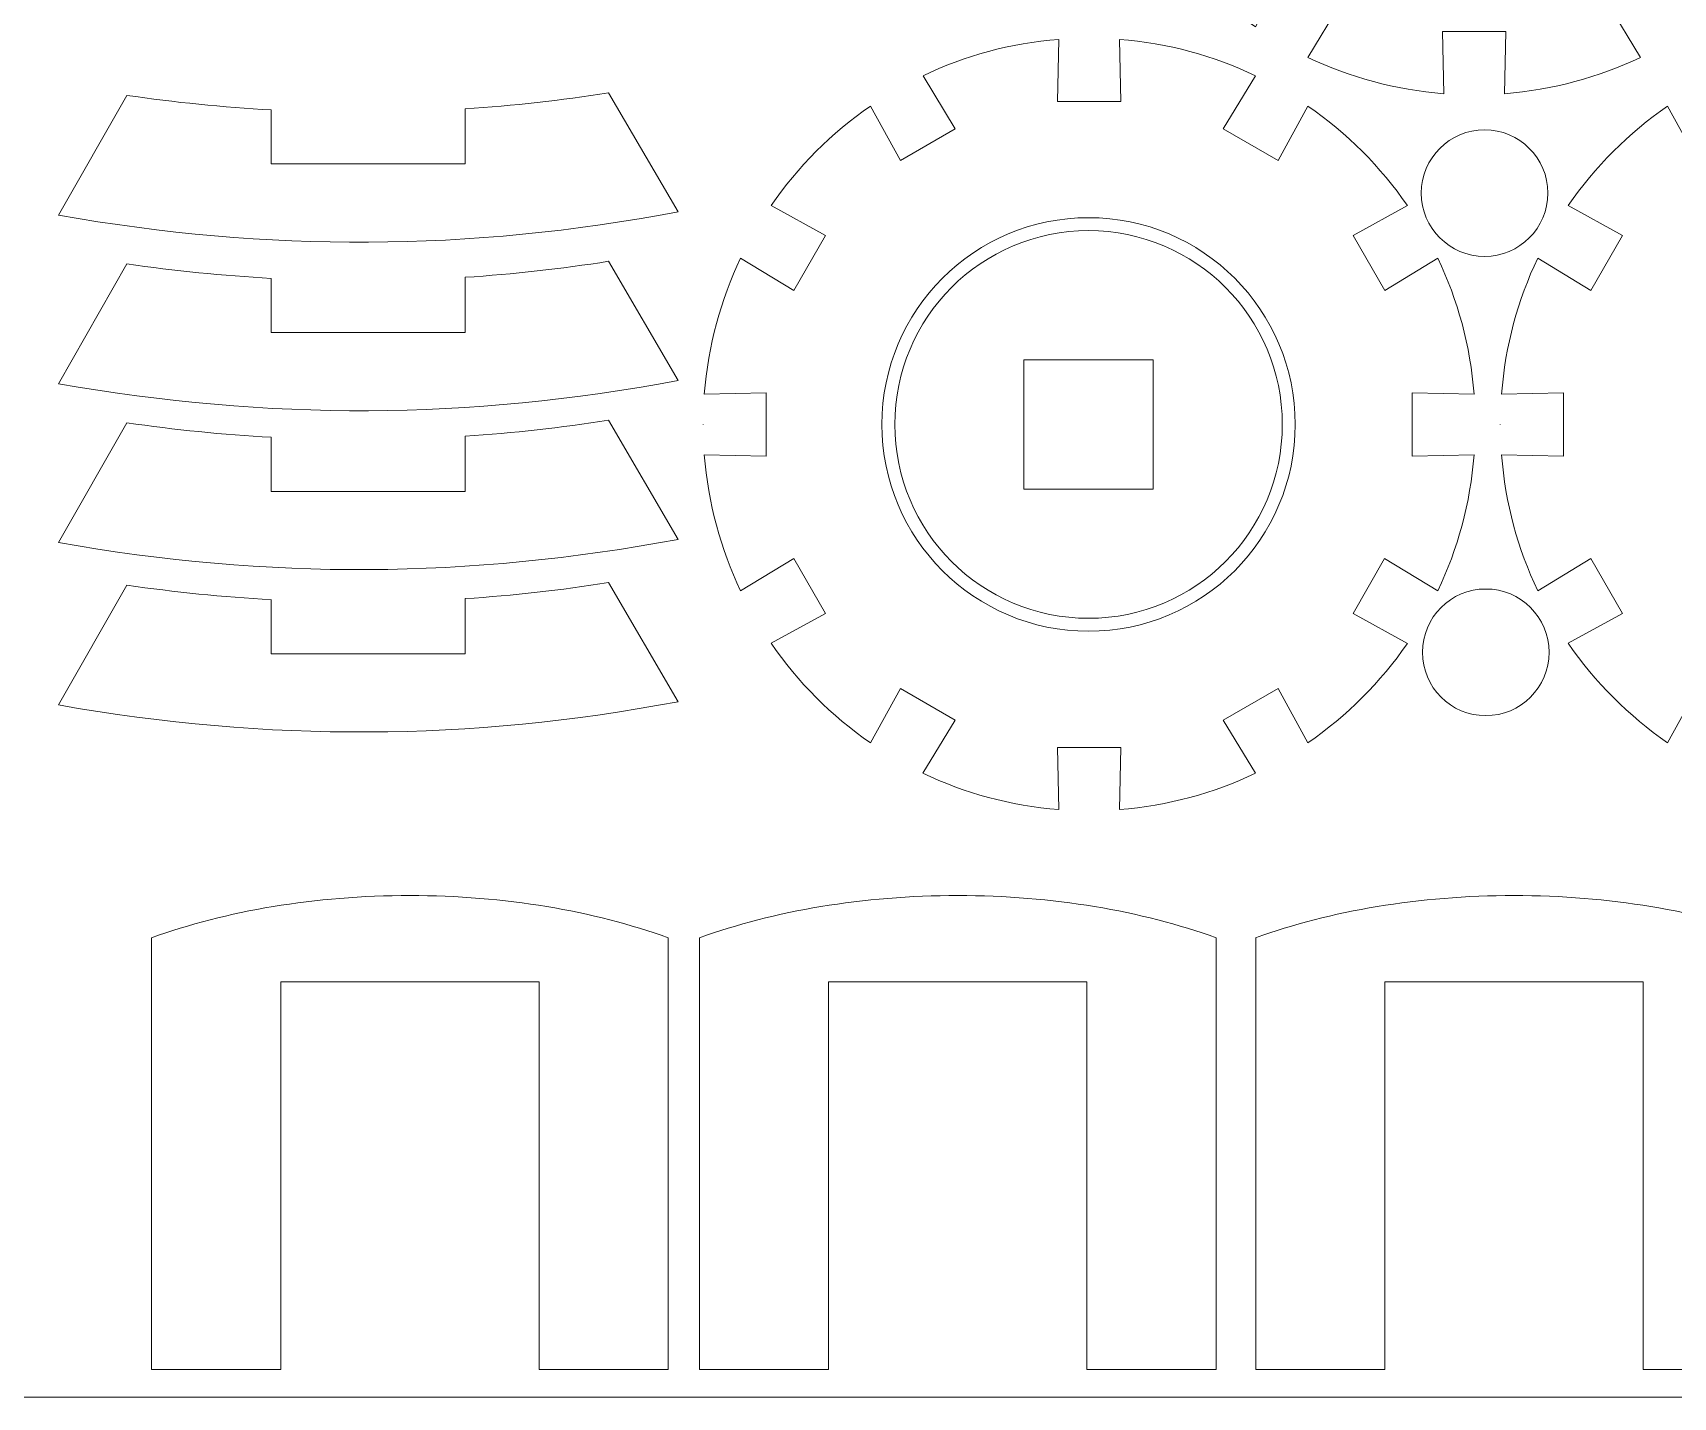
# Model space of a CAD drawing. Header units: centimetres. Extents: x -226 to -75, y 0 to 222.
# Drawn here: x -149.43 to -143.08, y 0.32 to 5.6 of the extents above; entities that cross this region are included whole.
import ezdxf

# ---------------------------------------------------------------- set-up
doc = ezdxf.new("R2010")
doc.units = ezdxf.units.CM
doc.header["$MEASUREMENT"] = 0
doc.layers.add('layer 1', color=7, linetype='Continuous')

msp = doc.modelspace()

# ---------------------------------------------------------------- linework, layer by layer
at = {"layer": 'layer 1', "color": 250, "lineweight": 20}
msp.add_lwpolyline([(-165.83724, 0.31703), (-135.83724, 0.31703), (-135.83724, 30.31703), (-165.83724, 30.31703), (-165.83724, 0.31703)], close=True, dxfattribs=at)
at = {"layer": 'layer 1', "color": 1, "lineweight": 9}
for points, knots in [([(-144.87197, 7.58125), (-144.87197, 7.58125), (-144.99449, 7.36909), (-144.99449, 7.36909), (-144.99449, 7.36909), (-144.99449, 7.36909), (-145.20037, 7.49369), (-145.20037, 7.49369), (-145.20037, 7.49369), (-145.27742, 7.33229), (-145.32603, 7.15488), (-145.3406, 6.96787), (-145.3406, 6.96787), (-145.3406, 6.96787), (-145.10064, 6.97278), (-145.10064, 6.97278), (-145.10064, 6.97278), (-145.10064, 6.97278), (-145.10064, 6.72777), (-145.10064, 6.72777), (-145.10064, 6.72777), (-145.10064, 6.72777), (-145.34064, 6.73271), (-145.34064, 6.73271), (-145.34064, 6.73271), (-145.32603, 6.5457), (-145.27746, 6.36829), (-145.20041, 6.20693), (-145.20041, 6.20693), (-145.20041, 6.20693), (-144.99446, 6.33143), (-144.99446, 6.33143), (-144.99446, 6.33143), (-144.99446, 6.33143), (-144.87194, 6.1193), (-144.87194, 6.1193), (-144.87194, 6.1193), (-144.87194, 6.1193), (-145.08251, 6.00345), (-145.08251, 6.00345), (-145.08251, 6.00345), (-144.97879, 5.85292), (-144.84827, 5.72243), (-144.69777, 5.61864), (-144.69777, 5.61864), (-144.69777, 5.61864), (-144.58181, 5.82921), (-144.58181, 5.82921), (-144.58181, 5.82921), (-144.58181, 5.82921), (-144.36965, 5.70669), (-144.36965, 5.70669), (-144.36965, 5.70669), (-144.36965, 5.70669), (-144.49429, 5.50074), (-144.49429, 5.50074), (-144.49429, 5.50074), (-144.33293, 5.42373), (-144.15548, 5.37508), (-143.96851, 5.36048), (-143.96851, 5.36048), (-143.96851, 5.36048), (-143.97338, 5.60047), (-143.97338, 5.60047), (-143.97338, 5.60047), (-143.97338, 5.60047), (-143.72837, 5.60047), (-143.72837, 5.60047), (-143.72837, 5.60047), (-143.72837, 5.60047), (-143.73328, 5.36048), (-143.73328, 5.36048), (-143.73328, 5.36048), (-143.54627, 5.37508), (-143.36889, 5.42366), (-143.20753, 5.50074), (-143.20753, 5.50074), (-143.20753, 5.50074), (-143.33206, 5.70662), (-143.33206, 5.70662), (-143.33206, 5.70662), (-143.33206, 5.70662), (-143.11987, 5.82914), (-143.11987, 5.82914), (-143.11987, 5.82914), (-143.11987, 5.82914), (-143.00402, 5.61864), (-143.00402, 5.61864), (-143.00402, 5.61864), (-142.85349, 5.72236), (-142.72296, 5.85285), (-142.61928, 6.00338), (-142.61928, 6.00338), (-142.61928, 6.00338), (-142.82971, 6.1193), (-142.82971, 6.1193), (-142.82971, 6.1193), (-142.82971, 6.1193), (-142.70726, 6.33143), (-142.70726, 6.33143), (-142.70726, 6.33143), (-142.70726, 6.33143), (-142.50138, 6.20686), (-142.50138, 6.20686), (-142.50138, 6.20686), (-142.42426, 6.36822), (-142.37565, 6.54567), (-142.36108, 6.73264), (-142.36108, 6.73264), (-142.36108, 6.73264), (-142.601, 6.72777), (-142.601, 6.72777), (-142.601, 6.72777), (-142.601, 6.72777), (-142.60104, 6.97278), (-142.60104, 6.97278), (-142.60104, 6.97278), (-142.60104, 6.97278), (-142.36108, 6.9678), (-142.36108, 6.9678), (-142.36108, 6.9678), (-142.37565, 7.15481), (-142.42426, 7.33222), (-142.50134, 7.49362), (-142.50134, 7.49362), (-142.50134, 7.49362), (-142.70719, 7.36909), (-142.70719, 7.36909), (-142.70719, 7.36909), (-142.70719, 7.36909), (-142.82971, 7.58125), (-142.82971, 7.58125), (-142.82971, 7.58125), (-142.82971, 7.58125), (-142.61924, 7.69707), (-142.61924, 7.69707), (-142.61924, 7.69707), (-142.72296, 7.84763), (-142.85345, 7.97819), (-143.00402, 8.08188), (-143.00402, 8.08188), (-143.00402, 8.08188), (-143.11983, 7.87148), (-143.11983, 7.87148), (-143.11983, 7.87148), (-143.11983, 7.87148), (-143.33203, 7.99389), (-143.33203, 7.99389), (-143.33203, 7.99389), (-143.33203, 7.99389), (-143.20746, 8.19977), (-143.20746, 8.19977), (-143.20746, 8.19977), (-143.36886, 8.27682), (-143.54627, 8.32547), (-143.73328, 8.34), (-143.73328, 8.34), (-143.73328, 8.34), (-143.72837, 8.10008), (-143.72837, 8.10008), (-143.72837, 8.10008), (-143.72837, 8.10008), (-143.97338, 8.10008), (-143.97338, 8.10008), (-143.97338, 8.10008), (-143.97338, 8.10008), (-143.96847, 8.34), (-143.96847, 8.34), (-143.96847, 8.34), (-144.15541, 8.32547), (-144.33286, 8.27682), (-144.49418, 8.19977), (-144.49418, 8.19977), (-144.49418, 8.19977), (-144.36969, 7.99389), (-144.36969, 7.99389), (-144.36969, 7.99389), (-144.36969, 7.99389), (-144.58185, 7.87141), (-144.58185, 7.87141), (-144.58185, 7.87141), (-144.58185, 7.87141), (-144.69774, 8.08188), (-144.69774, 8.08188), (-144.69774, 8.08188), (-144.8482, 7.97819), (-144.97876, 7.84763), (-145.08248, 7.69714), (-145.08248, 7.69714), (-145.08248, 7.69714), (-144.87197, 7.58125), (-144.87197, 7.58125)], [0, 0, 0, 0, 0.0204082, 0.0204082, 0.0204082, 0.0204082, 0.0408163, 0.0408163, 0.0408163, 0.0408163, 0.0612245, 0.0612245, 0.0612245, 0.0612245, 0.0816327, 0.0816327, 0.0816327, 0.0816327, 0.1020408, 0.1020408, 0.1020408, 0.1020408, 0.122449, 0.122449, 0.122449, 0.122449, 0.1428571, 0.1428571, 0.1428571, 0.1428571, 0.1632653, 0.1632653, 0.1632653, 0.1632653, 0.1836735, 0.1836735, 0.1836735, 0.1836735, 0.2040816, 0.2040816, 0.2040816, 0.2040816, 0.2244898, 0.2244898, 0.2244898, 0.2244898, 0.244898, 0.244898, 0.244898, 0.244898, 0.2653061, 0.2653061, 0.2653061, 0.2653061, 0.2857143, 0.2857143, 0.2857143, 0.2857143, 0.3061224, 0.3061224, 0.3061224, 0.3061224, 0.3265306, 0.3265306, 0.3265306, 0.3265306, 0.3469388, 0.3469388, 0.3469388, 0.3469388, 0.3673469, 0.3673469, 0.3673469, 0.3673469, 0.3877551, 0.3877551, 0.3877551, 0.3877551, 0.4081633, 0.4081633, 0.4081633, 0.4081633, 0.4285714, 0.4285714, 0.4285714, 0.4285714, 0.4489796, 0.4489796, 0.4489796, 0.4489796, 0.4693878, 0.4693878, 0.4693878, 0.4693878, 0.4897959, 0.4897959, 0.4897959, 0.4897959, 0.5102041, 0.5102041, 0.5102041, 0.5102041, 0.5306122, 0.5306122, 0.5306122, 0.5306122, 0.5510204, 0.5510204, 0.5510204, 0.5510204, 0.5714286, 0.5714286, 0.5714286, 0.5714286, 0.5918367, 0.5918367, 0.5918367, 0.5918367, 0.6122449, 0.6122449, 0.6122449, 0.6122449, 0.6326531, 0.6326531, 0.6326531, 0.6326531, 0.6530612, 0.6530612, 0.6530612, 0.6530612, 0.6734694, 0.6734694, 0.6734694, 0.6734694, 0.6938776, 0.6938776, 0.6938776, 0.6938776, 0.7142857, 0.7142857, 0.7142857, 0.7142857, 0.7346939, 0.7346939, 0.7346939, 0.7346939, 0.755102, 0.755102, 0.755102, 0.755102, 0.7755102, 0.7755102, 0.7755102, 0.7755102, 0.7959184, 0.7959184, 0.7959184, 0.7959184, 0.8163265, 0.8163265, 0.8163265, 0.8163265, 0.8367347, 0.8367347, 0.8367347, 0.8367347, 0.8571429, 0.8571429, 0.8571429, 0.8571429, 0.877551, 0.877551, 0.877551, 0.877551, 0.8979592, 0.8979592, 0.8979592, 0.8979592, 0.9183673, 0.9183673, 0.9183673, 0.9183673, 0.9387755, 0.9387755, 0.9387755, 0.9387755, 0.9591837, 0.9591837, 0.9591837, 0.9591837, 1, 1, 1, 1]), ([(-146.36215, 4.8116), (-146.36215, 4.8116), (-146.48467, 4.59944), (-146.48467, 4.59944), (-146.48467, 4.59944), (-146.48467, 4.59944), (-146.69055, 4.72404), (-146.69055, 4.72404), (-146.69055, 4.72404), (-146.7676, 4.56265), (-146.81621, 4.38523), (-146.83078, 4.19823), (-146.83078, 4.19823), (-146.83078, 4.19823), (-146.59082, 4.20313), (-146.59082, 4.20313), (-146.59082, 4.20313), (-146.59082, 4.20313), (-146.59082, 3.95813), (-146.59082, 3.95813), (-146.59082, 3.95813), (-146.59082, 3.95813), (-146.83082, 3.96306), (-146.83082, 3.96306), (-146.83082, 3.96306), (-146.81621, 3.77606), (-146.76764, 3.59864), (-146.69059, 3.43728), (-146.69059, 3.43728), (-146.69059, 3.43728), (-146.48464, 3.56178), (-146.48464, 3.56178), (-146.48464, 3.56178), (-146.48464, 3.56178), (-146.36212, 3.34965), (-146.36212, 3.34965), (-146.36212, 3.34965), (-146.36212, 3.34965), (-146.57269, 3.2338), (-146.57269, 3.2338), (-146.57269, 3.2338), (-146.46897, 3.08327), (-146.33845, 2.95278), (-146.18795, 2.84899), (-146.18795, 2.84899), (-146.18795, 2.84899), (-146.07199, 3.05956), (-146.07199, 3.05956), (-146.07199, 3.05956), (-146.07199, 3.05956), (-145.85983, 2.93705), (-145.85983, 2.93705), (-145.85983, 2.93705), (-145.85983, 2.93705), (-145.98447, 2.73109), (-145.98447, 2.73109), (-145.98447, 2.73109), (-145.82311, 2.65408), (-145.64566, 2.60543), (-145.45869, 2.59083), (-145.45869, 2.59083), (-145.45869, 2.59083), (-145.46356, 2.83082), (-145.46356, 2.83082), (-145.46356, 2.83082), (-145.46356, 2.83082), (-145.21855, 2.83082), (-145.21855, 2.83082), (-145.21855, 2.83082), (-145.21855, 2.83082), (-145.22346, 2.59083), (-145.22346, 2.59083), (-145.22346, 2.59083), (-145.03645, 2.60543), (-144.85907, 2.65401), (-144.69771, 2.73109), (-144.69771, 2.73109), (-144.69771, 2.73109), (-144.82224, 2.93697), (-144.82224, 2.93697), (-144.82224, 2.93697), (-144.82224, 2.93697), (-144.61005, 3.05949), (-144.61005, 3.05949), (-144.61005, 3.05949), (-144.61005, 3.05949), (-144.49419, 2.84899), (-144.49419, 2.84899), (-144.49419, 2.84899), (-144.34366, 2.95271), (-144.21314, 3.0832), (-144.10946, 3.23373), (-144.10946, 3.23373), (-144.10946, 3.23373), (-144.31989, 3.34965), (-144.31989, 3.34965), (-144.31989, 3.34965), (-144.31989, 3.34965), (-144.19744, 3.56178), (-144.19744, 3.56178), (-144.19744, 3.56178), (-144.19744, 3.56178), (-143.99156, 3.43721), (-143.99156, 3.43721), (-143.99156, 3.43721), (-143.91444, 3.59857), (-143.86583, 3.77602), (-143.85126, 3.96299), (-143.85126, 3.96299), (-143.85126, 3.96299), (-144.09118, 3.95813), (-144.09118, 3.95813), (-144.09118, 3.95813), (-144.09118, 3.95813), (-144.09122, 4.20313), (-144.09122, 4.20313), (-144.09122, 4.20313), (-144.09122, 4.20313), (-143.85126, 4.19816), (-143.85126, 4.19816), (-143.85126, 4.19816), (-143.86583, 4.38516), (-143.91444, 4.56257), (-143.99152, 4.72397), (-143.99152, 4.72397), (-143.99152, 4.72397), (-144.19737, 4.59944), (-144.19737, 4.59944), (-144.19737, 4.59944), (-144.19737, 4.59944), (-144.31989, 4.8116), (-144.31989, 4.8116), (-144.31989, 4.8116), (-144.31989, 4.8116), (-144.10942, 4.92742), (-144.10942, 4.92742), (-144.10942, 4.92742), (-144.21314, 5.07798), (-144.34363, 5.20855), (-144.49419, 5.31223), (-144.49419, 5.31223), (-144.49419, 5.31223), (-144.61001, 5.10183), (-144.61001, 5.10183), (-144.61001, 5.10183), (-144.61001, 5.10183), (-144.82221, 5.22424), (-144.82221, 5.22424), (-144.82221, 5.22424), (-144.82221, 5.22424), (-144.69764, 5.43013), (-144.69764, 5.43013), (-144.69764, 5.43013), (-144.85904, 5.50717), (-145.03645, 5.55582), (-145.22346, 5.57035), (-145.22346, 5.57035), (-145.22346, 5.57035), (-145.21855, 5.33043), (-145.21855, 5.33043), (-145.21855, 5.33043), (-145.21855, 5.33043), (-145.46356, 5.33043), (-145.46356, 5.33043), (-145.46356, 5.33043), (-145.46356, 5.33043), (-145.45865, 5.57035), (-145.45865, 5.57035), (-145.45865, 5.57035), (-145.64559, 5.55582), (-145.82304, 5.50717), (-145.98436, 5.43013), (-145.98436, 5.43013), (-145.98436, 5.43013), (-145.85987, 5.22424), (-145.85987, 5.22424), (-145.85987, 5.22424), (-145.85987, 5.22424), (-146.07203, 5.10176), (-146.07203, 5.10176), (-146.07203, 5.10176), (-146.07203, 5.10176), (-146.18792, 5.31223), (-146.18792, 5.31223), (-146.18792, 5.31223), (-146.33838, 5.20855), (-146.46894, 5.07798), (-146.57266, 4.92749), (-146.57266, 4.92749), (-146.57266, 4.92749), (-146.36215, 4.8116), (-146.36215, 4.8116)], [0, 0, 0, 0, 0.0204082, 0.0204082, 0.0204082, 0.0204082, 0.0408163, 0.0408163, 0.0408163, 0.0408163, 0.0612245, 0.0612245, 0.0612245, 0.0612245, 0.0816327, 0.0816327, 0.0816327, 0.0816327, 0.1020408, 0.1020408, 0.1020408, 0.1020408, 0.122449, 0.122449, 0.122449, 0.122449, 0.1428571, 0.1428571, 0.1428571, 0.1428571, 0.1632653, 0.1632653, 0.1632653, 0.1632653, 0.1836735, 0.1836735, 0.1836735, 0.1836735, 0.2040816, 0.2040816, 0.2040816, 0.2040816, 0.2244898, 0.2244898, 0.2244898, 0.2244898, 0.244898, 0.244898, 0.244898, 0.244898, 0.2653061, 0.2653061, 0.2653061, 0.2653061, 0.2857143, 0.2857143, 0.2857143, 0.2857143, 0.3061224, 0.3061224, 0.3061224, 0.3061224, 0.3265306, 0.3265306, 0.3265306, 0.3265306, 0.3469388, 0.3469388, 0.3469388, 0.3469388, 0.3673469, 0.3673469, 0.3673469, 0.3673469, 0.3877551, 0.3877551, 0.3877551, 0.3877551, 0.4081633, 0.4081633, 0.4081633, 0.4081633, 0.4285714, 0.4285714, 0.4285714, 0.4285714, 0.4489796, 0.4489796, 0.4489796, 0.4489796, 0.4693878, 0.4693878, 0.4693878, 0.4693878, 0.4897959, 0.4897959, 0.4897959, 0.4897959, 0.5102041, 0.5102041, 0.5102041, 0.5102041, 0.5306122, 0.5306122, 0.5306122, 0.5306122, 0.5510204, 0.5510204, 0.5510204, 0.5510204, 0.5714286, 0.5714286, 0.5714286, 0.5714286, 0.5918367, 0.5918367, 0.5918367, 0.5918367, 0.6122449, 0.6122449, 0.6122449, 0.6122449, 0.6326531, 0.6326531, 0.6326531, 0.6326531, 0.6530612, 0.6530612, 0.6530612, 0.6530612, 0.6734694, 0.6734694, 0.6734694, 0.6734694, 0.6938776, 0.6938776, 0.6938776, 0.6938776, 0.7142857, 0.7142857, 0.7142857, 0.7142857, 0.7346939, 0.7346939, 0.7346939, 0.7346939, 0.755102, 0.755102, 0.755102, 0.755102, 0.7755102, 0.7755102, 0.7755102, 0.7755102, 0.7959184, 0.7959184, 0.7959184, 0.7959184, 0.8163265, 0.8163265, 0.8163265, 0.8163265, 0.8367347, 0.8367347, 0.8367347, 0.8367347, 0.8571429, 0.8571429, 0.8571429, 0.8571429, 0.877551, 0.877551, 0.877551, 0.877551, 0.8979592, 0.8979592, 0.8979592, 0.8979592, 0.9183673, 0.9183673, 0.9183673, 0.9183673, 0.9387755, 0.9387755, 0.9387755, 0.9387755, 0.9591837, 0.9591837, 0.9591837, 0.9591837, 1, 1, 1, 1]), ([(-143.27645, 4.8116), (-143.27645, 4.8116), (-143.39897, 4.59944), (-143.39897, 4.59944), (-143.39897, 4.59944), (-143.39897, 4.59944), (-143.60485, 4.72404), (-143.60485, 4.72404), (-143.60485, 4.72404), (-143.6819, 4.56265), (-143.73051, 4.38523), (-143.74508, 4.19823), (-143.74508, 4.19823), (-143.74508, 4.19823), (-143.50512, 4.20313), (-143.50512, 4.20313), (-143.50512, 4.20313), (-143.50512, 4.20313), (-143.50512, 3.95813), (-143.50512, 3.95813), (-143.50512, 3.95813), (-143.50512, 3.95813), (-143.74508, 3.96306), (-143.74508, 3.96306), (-143.74508, 3.96306), (-143.73054, 3.77606), (-143.68193, 3.59864), (-143.60488, 3.43728), (-143.60488, 3.43728), (-143.60488, 3.43728), (-143.39893, 3.56178), (-143.39893, 3.56178), (-143.39893, 3.56178), (-143.39893, 3.56178), (-143.27641, 3.34965), (-143.27641, 3.34965), (-143.27641, 3.34965), (-143.27641, 3.34965), (-143.48699, 3.2338), (-143.48699, 3.2338), (-143.48699, 3.2338), (-143.38327, 3.08327), (-143.25278, 2.95278), (-143.10225, 2.84899), (-143.10225, 2.84899), (-143.10225, 2.84899), (-142.98629, 3.05956), (-142.98629, 3.05956), (-142.98629, 3.05956), (-142.98629, 3.05956), (-142.77413, 2.93705), (-142.77413, 2.93705), (-142.77413, 2.93705), (-142.77413, 2.93705), (-142.89876, 2.73109), (-142.89876, 2.73109), (-142.89876, 2.73109), (-142.7374, 2.65408), (-142.55996, 2.60543), (-142.37298, 2.59083), (-142.37298, 2.59083), (-142.37298, 2.59083), (-142.37785, 2.83082), (-142.37785, 2.83082), (-142.37785, 2.83082), (-142.37785, 2.83082), (-142.13285, 2.83082), (-142.13285, 2.83082), (-142.13285, 2.83082), (-142.13285, 2.83082), (-142.13775, 2.59083), (-142.13775, 2.59083), (-142.13775, 2.59083), (-141.95074, 2.60543), (-141.77337, 2.65401), (-141.61201, 2.73109), (-141.61201, 2.73109), (-141.61201, 2.73109), (-141.73654, 2.93697), (-141.73654, 2.93697), (-141.73654, 2.93697), (-141.73654, 2.93697), (-141.52434, 3.05949), (-141.52434, 3.05949), (-141.52434, 3.05949), (-141.52434, 3.05949), (-141.40849, 2.84899), (-141.40849, 2.84899), (-141.40849, 2.84899), (-141.25796, 2.95271), (-141.12743, 3.0832), (-141.02375, 3.23373), (-141.02375, 3.23373), (-141.02375, 3.23373), (-141.23418, 3.34965), (-141.23418, 3.34965), (-141.23418, 3.34965), (-141.23418, 3.34965), (-141.11173, 3.56178), (-141.11173, 3.56178), (-141.11173, 3.56178), (-141.11173, 3.56178), (-140.90585, 3.43721), (-140.90585, 3.43721), (-140.90585, 3.43721), (-140.82873, 3.59857), (-140.78012, 3.77602), (-140.76555, 3.96299), (-140.76555, 3.96299), (-140.76555, 3.96299), (-141.00548, 3.95813), (-141.00548, 3.95813), (-141.00548, 3.95813), (-141.00548, 3.95813), (-141.00551, 4.20313), (-141.00551, 4.20313), (-141.00551, 4.20313), (-141.00551, 4.20313), (-140.76555, 4.19816), (-140.76555, 4.19816), (-140.76555, 4.19816), (-140.78012, 4.38516), (-140.82873, 4.56257), (-140.90582, 4.72397), (-140.90582, 4.72397), (-140.90582, 4.72397), (-141.11166, 4.59944), (-141.11166, 4.59944), (-141.11166, 4.59944), (-141.11166, 4.59944), (-141.23418, 4.8116), (-141.23418, 4.8116), (-141.23418, 4.8116), (-141.23418, 4.8116), (-141.02372, 4.92742), (-141.02372, 4.92742), (-141.02372, 4.92742), (-141.12743, 5.07798), (-141.25792, 5.20855), (-141.40849, 5.31223), (-141.40849, 5.31223), (-141.40849, 5.31223), (-141.52431, 5.10183), (-141.52431, 5.10183), (-141.52431, 5.10183), (-141.52431, 5.10183), (-141.7365, 5.22424), (-141.7365, 5.22424), (-141.7365, 5.22424), (-141.7365, 5.22424), (-141.61194, 5.43013), (-141.61194, 5.43013), (-141.61194, 5.43013), (-141.77333, 5.50717), (-141.95074, 5.55582), (-142.13775, 5.57035), (-142.13775, 5.57035), (-142.13775, 5.57035), (-142.13285, 5.33043), (-142.13285, 5.33043), (-142.13285, 5.33043), (-142.13285, 5.33043), (-142.37785, 5.33043), (-142.37785, 5.33043), (-142.37785, 5.33043), (-142.37785, 5.33043), (-142.37295, 5.57035), (-142.37295, 5.57035), (-142.37295, 5.57035), (-142.55989, 5.55582), (-142.73733, 5.50717), (-142.89869, 5.43013), (-142.89869, 5.43013), (-142.89869, 5.43013), (-142.77416, 5.22424), (-142.77416, 5.22424), (-142.77416, 5.22424), (-142.77416, 5.22424), (-142.98632, 5.10176), (-142.98632, 5.10176), (-142.98632, 5.10176), (-142.98632, 5.10176), (-143.10218, 5.31223), (-143.10218, 5.31223), (-143.10218, 5.31223), (-143.25271, 5.20855), (-143.3832, 5.07798), (-143.48692, 4.92749), (-143.48692, 4.92749), (-143.48692, 4.92749), (-143.27645, 4.8116), (-143.27645, 4.8116)], [0, 0, 0, 0, 0.0204082, 0.0204082, 0.0204082, 0.0204082, 0.0408163, 0.0408163, 0.0408163, 0.0408163, 0.0612245, 0.0612245, 0.0612245, 0.0612245, 0.0816327, 0.0816327, 0.0816327, 0.0816327, 0.1020408, 0.1020408, 0.1020408, 0.1020408, 0.122449, 0.122449, 0.122449, 0.122449, 0.1428571, 0.1428571, 0.1428571, 0.1428571, 0.1632653, 0.1632653, 0.1632653, 0.1632653, 0.1836735, 0.1836735, 0.1836735, 0.1836735, 0.2040816, 0.2040816, 0.2040816, 0.2040816, 0.2244898, 0.2244898, 0.2244898, 0.2244898, 0.244898, 0.244898, 0.244898, 0.244898, 0.2653061, 0.2653061, 0.2653061, 0.2653061, 0.2857143, 0.2857143, 0.2857143, 0.2857143, 0.3061224, 0.3061224, 0.3061224, 0.3061224, 0.3265306, 0.3265306, 0.3265306, 0.3265306, 0.3469388, 0.3469388, 0.3469388, 0.3469388, 0.3673469, 0.3673469, 0.3673469, 0.3673469, 0.3877551, 0.3877551, 0.3877551, 0.3877551, 0.4081633, 0.4081633, 0.4081633, 0.4081633, 0.4285714, 0.4285714, 0.4285714, 0.4285714, 0.4489796, 0.4489796, 0.4489796, 0.4489796, 0.4693878, 0.4693878, 0.4693878, 0.4693878, 0.4897959, 0.4897959, 0.4897959, 0.4897959, 0.5102041, 0.5102041, 0.5102041, 0.5102041, 0.5306122, 0.5306122, 0.5306122, 0.5306122, 0.5510204, 0.5510204, 0.5510204, 0.5510204, 0.5714286, 0.5714286, 0.5714286, 0.5714286, 0.5918367, 0.5918367, 0.5918367, 0.5918367, 0.6122449, 0.6122449, 0.6122449, 0.6122449, 0.6326531, 0.6326531, 0.6326531, 0.6326531, 0.6530612, 0.6530612, 0.6530612, 0.6530612, 0.6734694, 0.6734694, 0.6734694, 0.6734694, 0.6938776, 0.6938776, 0.6938776, 0.6938776, 0.7142857, 0.7142857, 0.7142857, 0.7142857, 0.7346939, 0.7346939, 0.7346939, 0.7346939, 0.755102, 0.755102, 0.755102, 0.755102, 0.7755102, 0.7755102, 0.7755102, 0.7755102, 0.7959184, 0.7959184, 0.7959184, 0.7959184, 0.8163265, 0.8163265, 0.8163265, 0.8163265, 0.8367347, 0.8367347, 0.8367347, 0.8367347, 0.8571429, 0.8571429, 0.8571429, 0.8571429, 0.877551, 0.877551, 0.877551, 0.877551, 0.8979592, 0.8979592, 0.8979592, 0.8979592, 0.9183673, 0.9183673, 0.9183673, 0.9183673, 0.9387755, 0.9387755, 0.9387755, 0.9387755, 0.9591837, 0.9591837, 0.9591837, 0.9591837, 1, 1, 1, 1]), ([(-143.81068, 5.22081), (-143.6756, 5.22081), (-143.56568, 5.11085), (-143.56568, 4.97573), (-143.56568, 4.97573), (-143.56568, 4.84069), (-143.6756, 4.73076), (-143.81068, 4.73076), (-143.81068, 4.73076), (-143.94579, 4.73076), (-144.05568, 4.84069), (-144.05568, 4.97573), (-144.05568, 4.97573), (-144.05568, 5.11085), (-143.94579, 5.22081), (-143.81068, 5.22081)], [0, 0, 0, 0, 0.2, 0.2, 0.2, 0.2, 0.4, 0.4, 0.4, 0.4, 0.6, 0.6, 0.6, 0.6, 1, 1, 1, 1]), ([(-145.34354, 3.2806), (-145.78539, 3.2806), (-146.14357, 3.63874), (-146.14357, 4.08056), (-146.14357, 4.08056), (-146.14357, 4.52241), (-145.78539, 4.88059), (-145.34354, 4.88059), (-145.34354, 4.88059), (-144.90176, 4.88059), (-144.54354, 4.52241), (-144.54354, 4.08056), (-144.54354, 4.08056), (-144.54354, 3.63874), (-144.90176, 3.2806), (-145.34354, 3.2806)], [0, 0, 0, 0, 0.2, 0.2, 0.2, 0.2, 0.4, 0.4, 0.4, 0.4, 0.6, 0.6, 0.6, 0.6, 1, 1, 1, 1]), ([(-145.34354, 3.33062), (-144.92938, 3.33062), (-144.59353, 3.6664), (-144.59353, 4.08056), (-144.59353, 4.08056), (-144.59353, 4.49479), (-144.92938, 4.83056), (-145.34354, 4.83056), (-145.34354, 4.83056), (-145.75777, 4.83056), (-146.09358, 4.49479), (-146.09358, 4.08056), (-146.09358, 4.08056), (-146.09358, 3.6664), (-145.75777, 3.33062), (-145.34354, 3.33062)], [0, 0, 0, 0, 0.2, 0.2, 0.2, 0.2, 0.4, 0.4, 0.4, 0.4, 0.6, 0.6, 0.6, 0.6, 1, 1, 1, 1]), ([(-146.83582, 4.08131), (-146.83582, 4.08103), (-146.83585, 4.08081), (-146.83585, 4.0806), (-146.83585, 4.0806), (-146.83585, 4.08036), (-146.83582, 4.08014), (-146.83582, 4.07993), (-146.83582, 4.07993), (-146.83582, 4.07993), (-146.83582, 4.08131), (-146.83582, 4.08131)], [0, 0, 0, 0, 0.25, 0.25, 0.25, 0.25, 0.5, 0.5, 0.5, 0.5, 1, 1, 1, 1]), ([(-143.75012, 4.08131), (-143.75012, 4.08131), (-143.75012, 4.0806), (-143.75012, 4.0806), (-143.75012, 4.0806), (-143.75012, 4.0806), (-143.75012, 4.07993), (-143.75012, 4.07993), (-143.75012, 4.07993), (-143.75012, 4.07993), (-143.75012, 4.08131), (-143.75012, 4.08131)], [0, 0, 0, 0, 0.25, 0.25, 0.25, 0.25, 0.5, 0.5, 0.5, 0.5, 1, 1, 1, 1]), ([(-143.80599, 3.44397), (-143.67088, 3.44397), (-143.56099, 3.334), (-143.56099, 3.19896), (-143.56099, 3.19896), (-143.56099, 3.06385), (-143.67088, 2.95392), (-143.80599, 2.95392), (-143.80599, 2.95392), (-143.94104, 2.95392), (-144.05096, 3.06385), (-144.05096, 3.19896), (-144.05096, 3.19896), (-144.05096, 3.334), (-143.94104, 3.44397), (-143.80599, 3.44397)], [0, 0, 0, 0, 0.2, 0.2, 0.2, 0.2, 0.4, 0.4, 0.4, 0.4, 0.6, 0.6, 0.6, 0.6, 1, 1, 1, 1]), ([(-148.9704, 2.09462), (-148.9704, 2.09462), (-148.9704, 1.92352), (-148.9704, 1.92352), (-148.9704, 1.92352), (-148.9704, 1.92352), (-148.9704, 0.42355), (-148.9704, 0.42355), (-148.9704, 0.42355), (-148.9704, 0.42355), (-148.47041, 0.42355), (-148.47041, 0.42355), (-148.47041, 0.42355), (-148.47041, 0.42355), (-148.47041, 1.92352), (-148.47041, 1.92352), (-148.47041, 1.92352), (-148.47041, 1.92352), (-147.47035, 1.92352), (-147.47035, 1.92352), (-147.47035, 1.92352), (-147.47035, 1.92352), (-147.47035, 0.42355), (-147.47035, 0.42355), (-147.47035, 0.42355), (-147.47035, 0.42355), (-146.97043, 0.42355), (-146.97043, 0.42355), (-146.97043, 0.42355), (-146.97043, 0.42355), (-146.97043, 1.92352), (-146.97043, 1.92352), (-146.97043, 1.92352), (-146.97043, 1.92352), (-146.97043, 2.09466), (-146.97043, 2.09466), (-146.97043, 2.09466), (-146.97043, 2.09466), (-146.97029, 2.09476), (-146.97029, 2.09476), (-146.97029, 2.09476), (-147.25925, 2.1982), (-147.6024, 2.25806), (-147.97038, 2.25806), (-147.97038, 2.25806), (-148.33843, 2.25806), (-148.68154, 2.1982), (-148.9705, 2.0948), (-148.9705, 2.0948), (-148.9705, 2.0948), (-148.9704, 2.09462), (-148.9704, 2.09462)], [0, 0, 0, 0, 0.0714286, 0.0714286, 0.0714286, 0.0714286, 0.1428571, 0.1428571, 0.1428571, 0.1428571, 0.2142857, 0.2142857, 0.2142857, 0.2142857, 0.2857143, 0.2857143, 0.2857143, 0.2857143, 0.3571429, 0.3571429, 0.3571429, 0.3571429, 0.4285714, 0.4285714, 0.4285714, 0.4285714, 0.5, 0.5, 0.5, 0.5, 0.5714286, 0.5714286, 0.5714286, 0.5714286, 0.6428571, 0.6428571, 0.6428571, 0.6428571, 0.7142857, 0.7142857, 0.7142857, 0.7142857, 0.7857143, 0.7857143, 0.7857143, 0.7857143, 0.8571429, 0.8571429, 0.8571429, 0.8571429, 1, 1, 1, 1]), ([(-146.84967, 2.09462), (-146.84967, 2.09462), (-146.84967, 1.92352), (-146.84967, 1.92352), (-146.84967, 1.92352), (-146.84967, 1.92352), (-146.84967, 0.42355), (-146.84967, 0.42355), (-146.84967, 0.42355), (-146.84967, 0.42355), (-146.34971, 0.42355), (-146.34971, 0.42355), (-146.34971, 0.42355), (-146.34971, 0.42355), (-146.34971, 1.92352), (-146.34971, 1.92352), (-146.34971, 1.92352), (-146.34971, 1.92352), (-145.34966, 1.92352), (-145.34966, 1.92352), (-145.34966, 1.92352), (-145.34966, 1.92352), (-145.34966, 0.42355), (-145.34966, 0.42355), (-145.34966, 0.42355), (-145.34966, 0.42355), (-144.8497, 0.42355), (-144.8497, 0.42355), (-144.8497, 0.42355), (-144.8497, 0.42355), (-144.8497, 1.92352), (-144.8497, 1.92352), (-144.8497, 1.92352), (-144.8497, 1.92352), (-144.8497, 2.09466), (-144.8497, 2.09466), (-144.8497, 2.09466), (-144.8497, 2.09466), (-144.84956, 2.09476), (-144.84956, 2.09476), (-144.84956, 2.09476), (-145.13855, 2.1982), (-145.48167, 2.25806), (-145.84968, 2.25806), (-145.84968, 2.25806), (-146.2177, 2.25806), (-146.56081, 2.1982), (-146.84981, 2.0948), (-146.84981, 2.0948), (-146.84981, 2.0948), (-146.84967, 2.09462), (-146.84967, 2.09462)], [0, 0, 0, 0, 0.0714286, 0.0714286, 0.0714286, 0.0714286, 0.1428571, 0.1428571, 0.1428571, 0.1428571, 0.2142857, 0.2142857, 0.2142857, 0.2142857, 0.2857143, 0.2857143, 0.2857143, 0.2857143, 0.3571429, 0.3571429, 0.3571429, 0.3571429, 0.4285714, 0.4285714, 0.4285714, 0.4285714, 0.5, 0.5, 0.5, 0.5, 0.5714286, 0.5714286, 0.5714286, 0.5714286, 0.6428571, 0.6428571, 0.6428571, 0.6428571, 0.7142857, 0.7142857, 0.7142857, 0.7142857, 0.7857143, 0.7857143, 0.7857143, 0.7857143, 0.8571429, 0.8571429, 0.8571429, 0.8571429, 1, 1, 1, 1]), ([(-144.69669, 2.09462), (-144.69669, 2.09462), (-144.69669, 1.92352), (-144.69669, 1.92352), (-144.69669, 1.92352), (-144.69669, 1.92352), (-144.69669, 0.42355), (-144.69669, 0.42355), (-144.69669, 0.42355), (-144.69669, 0.42355), (-144.1967, 0.42355), (-144.1967, 0.42355), (-144.1967, 0.42355), (-144.1967, 0.42355), (-144.1967, 1.92352), (-144.1967, 1.92352), (-144.1967, 1.92352), (-144.1967, 1.92352), (-143.19668, 1.92352), (-143.19668, 1.92352), (-143.19668, 1.92352), (-143.19668, 1.92352), (-143.19668, 0.42355), (-143.19668, 0.42355), (-143.19668, 0.42355), (-143.19668, 0.42355), (-142.69669, 0.42355), (-142.69669, 0.42355), (-142.69669, 0.42355), (-142.69669, 0.42355), (-142.69669, 1.92352), (-142.69669, 1.92352), (-142.69669, 1.92352), (-142.69669, 1.92352), (-142.69669, 2.09466), (-142.69669, 2.09466), (-142.69669, 2.09466), (-142.69669, 2.09466), (-142.69654, 2.09476), (-142.69654, 2.09476), (-142.69654, 2.09476), (-142.98554, 2.1982), (-143.32865, 2.25806), (-143.69671, 2.25806), (-143.69671, 2.25806), (-144.06472, 2.25806), (-144.40783, 2.1982), (-144.69679, 2.0948), (-144.69679, 2.0948), (-144.69679, 2.0948), (-144.69669, 2.09462), (-144.69669, 2.09462)], [0, 0, 0, 0, 0.0714286, 0.0714286, 0.0714286, 0.0714286, 0.1428571, 0.1428571, 0.1428571, 0.1428571, 0.2142857, 0.2142857, 0.2142857, 0.2142857, 0.2857143, 0.2857143, 0.2857143, 0.2857143, 0.3571429, 0.3571429, 0.3571429, 0.3571429, 0.4285714, 0.4285714, 0.4285714, 0.4285714, 0.5, 0.5, 0.5, 0.5, 0.5714286, 0.5714286, 0.5714286, 0.5714286, 0.6428571, 0.6428571, 0.6428571, 0.6428571, 0.7142857, 0.7142857, 0.7142857, 0.7142857, 0.7857143, 0.7857143, 0.7857143, 0.7857143, 0.8571429, 0.8571429, 0.8571429, 0.8571429, 1, 1, 1, 1])]:
    msp.add_open_spline(points, degree=3, knots=knots, dxfattribs=at)
for points in [[(-149.33003, 4.89028), (-149.33003, 4.89028), (-149.06556, 5.35394), (-149.06556, 5.35394)], [(-149.06555, 5.35393), (-148.88006, 5.32673), (-148.69429, 5.30803), (-148.50707, 5.29769)], [(-147.7571, 5.3017), (-147.57063, 5.31404), (-147.38566, 5.33465), (-147.20109, 5.36372)], [(-147.2011, 5.36371), (-147.2011, 5.36371), (-146.93176, 4.90284), (-146.93176, 4.90284)], [(-148.50707, 5.08838), (-148.50707, 5.08838), (-148.50707, 5.29772), (-148.50707, 5.29772)], [(-147.7571, 5.3017), (-147.7571, 5.3017), (-147.7571, 5.08837), (-147.7571, 5.08837)], [(-147.7571, 5.08838), (-147.7571, 5.08838), (-148.50707, 5.08838), (-148.50707, 5.08838)], [(-146.93176, 4.90283), (-147.74269, 4.75088), (-148.51753, 4.74683), (-149.33002, 4.8903)], [(-149.33003, 4.2384), (-149.33003, 4.2384), (-149.06556, 4.70213), (-149.06556, 4.70213)], [(-149.06555, 4.70211), (-148.88006, 4.67491), (-148.69429, 4.65615), (-148.50707, 4.64581)], [(-147.7571, 4.64989), (-147.57063, 4.66216), (-147.38566, 4.68284), (-147.20109, 4.71183)], [(-147.2011, 4.71183), (-147.2011, 4.71183), (-146.93176, 4.25096), (-146.93176, 4.25096)], [(-148.50707, 4.4365), (-148.50707, 4.4365), (-148.50707, 4.64583), (-148.50707, 4.64583)], [(-147.7571, 4.64989), (-147.7571, 4.64989), (-147.7571, 4.43649), (-147.7571, 4.43649)], [(-147.7571, 4.4365), (-147.7571, 4.4365), (-148.50707, 4.4365), (-148.50707, 4.4365)], [(-145.59358, 3.83057), (-145.59358, 3.83057), (-145.59358, 4.3306), (-145.59358, 4.3306)], [(-145.59358, 4.33059), (-145.59358, 4.33059), (-145.09356, 4.33059), (-145.09356, 4.33059)], [(-145.09356, 4.33059), (-145.09356, 4.33059), (-145.09356, 3.83057), (-145.09356, 3.83057)], [(-146.93176, 4.25094), (-147.74269, 4.099), (-148.51753, 4.09502), (-149.33002, 4.23842)], [(-149.33003, 3.62352), (-149.33003, 3.62352), (-149.06556, 4.08725), (-149.06556, 4.08725)], [(-149.06555, 4.08723), (-148.88006, 4.05996), (-148.69429, 4.04127), (-148.50707, 4.03093)], [(-147.7571, 4.03494), (-147.57063, 4.04728), (-147.38566, 4.06788), (-147.20109, 4.09695)], [(-147.2011, 4.09695), (-147.2011, 4.09695), (-146.93176, 3.63608), (-146.93176, 3.63608)], [(-148.50707, 3.82162), (-148.50707, 3.82162), (-148.50707, 4.03096), (-148.50707, 4.03096)], [(-147.7571, 4.03494), (-147.7571, 4.03494), (-147.7571, 3.82161), (-147.7571, 3.82161)], [(-147.7571, 3.82162), (-147.7571, 3.82162), (-148.50707, 3.82162), (-148.50707, 3.82162)], [(-145.09356, 3.83057), (-145.09356, 3.83057), (-145.59359, 3.83057), (-145.59359, 3.83057)], [(-146.93176, 3.63606), (-147.74269, 3.48412), (-148.51753, 3.48007), (-149.33002, 3.62354)], [(-149.33003, 2.99521), (-149.33003, 2.99521), (-149.06556, 3.45893), (-149.06556, 3.45893)], [(-149.06555, 3.45892), (-148.88006, 3.43172), (-148.69429, 3.41302), (-148.50707, 3.40268)], [(-147.7571, 3.40669), (-147.57063, 3.41903), (-147.38566, 3.43964), (-147.20109, 3.46871)], [(-147.2011, 3.4687), (-147.2011, 3.4687), (-146.93176, 3.00776), (-146.93176, 3.00776)], [(-148.50707, 3.1933), (-148.50707, 3.1933), (-148.50707, 3.40271), (-148.50707, 3.40271)], [(-147.7571, 3.40669), (-147.7571, 3.40669), (-147.7571, 3.19329), (-147.7571, 3.19329)], [(-147.7571, 3.1933), (-147.7571, 3.1933), (-148.50707, 3.1933), (-148.50707, 3.1933)], [(-146.93176, 3.00775), (-147.74269, 2.85587), (-148.51753, 2.85182), (-149.33002, 2.99522)]]:
    msp.add_open_spline(points, degree=3, dxfattribs=at)

doc.saveas('drawing.dxf')
